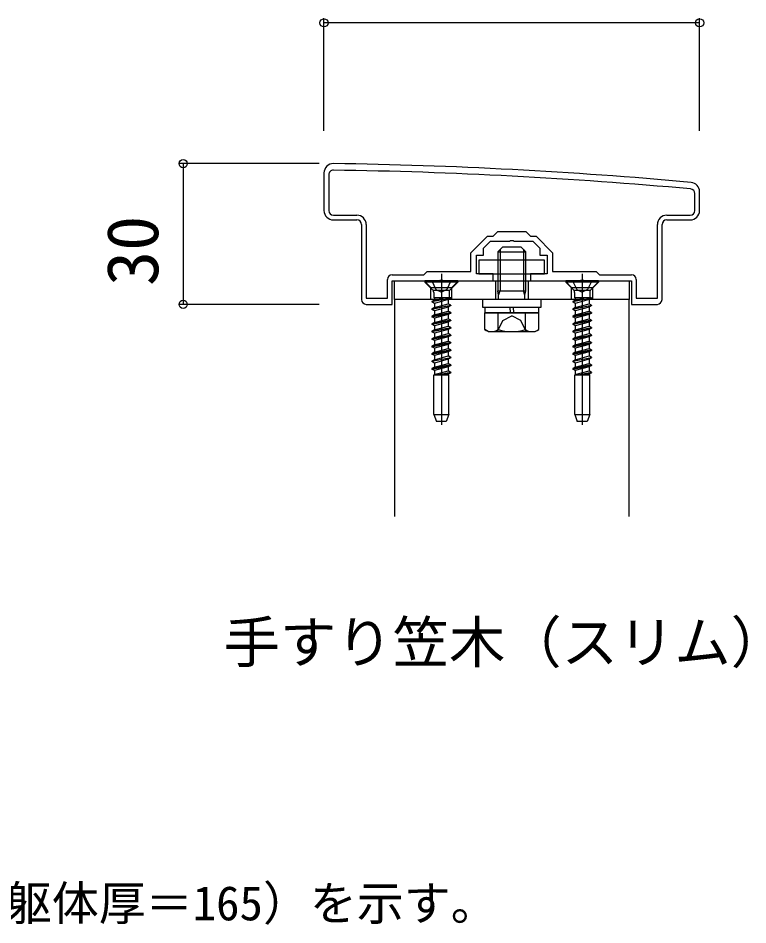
# Model space of a CAD drawing. Units: millimetres, scale not verified. Extents: x -875 to 875, y -1300 to 1294.
# Drawn here: x -705.9 to -550.5, y -874.2 to -681 of the extents above; entities that cross this region are included whole.
import ezdxf
from ezdxf.enums import TextEntityAlignment as Align

# ---------------------------------------------------------------- set-up
doc = ezdxf.new("R2010")
doc.units = ezdxf.units.MM
doc.header["$LTSCALE"] = 8
for name, color, linetype in [('0-1_USER1', 3, 'Continuous'), ('0-2_YKK_11', 7, 'Continuous'), ('0-3_YKK_12', 2, 'Continuous'), ('0-4_YKK_13', 4, 'Continuous'), ('0-6_YKK_D', 6, 'Continuous')]:
    doc.layers.add(name, color=color, linetype=linetype)
doc.styles.add('ＭＳ ゴシック', font='')
doc.styles.get('ＭＳ ゴシック').set_extended_font_data('MS Gothic')

msp = doc.modelspace()

# ---------------------------------------------------------------- linework, layer by layer
at = {"layer": '0-2_YKK_11'}
for p, q in [((-640.773, -713.992), (-640.773, -721.992)), ((-639.773, -714.392), (-639.773, -721.992)), ((-561.773, -721.992), (-561.773, -718.394)), ((-560.773, -721.992), (-560.773, -717.992)), ((-638.773, -722.992), (-633.773, -722.992)), ((-638.773, -723.992), (-633.773, -723.992)), ((-567.773, -722.992), (-562.773, -722.992)), ((-567.773, -723.992), (-562.773, -723.992)), ((-632.773, -724.992), (-632.773, -740.992)), ((-568.773, -740.992), (-568.773, -724.992))]:
    msp.add_line(p, q, dxfattribs=at)
for points in [[(-631.773, -724.992), (-631.773, -740.692), (-627.273, -740.692), (-627.273, -736.692)], [(-626.273, -735.692), (-619.473, -735.692), (-618.773, -734.992), (-609.473, -734.992), (-609.473, -730.995), (-605.97, -727.492), (-604.773, -727.492), (-603.773, -726.492), (-597.773, -726.492), (-596.773, -727.492), (-595.576, -727.492), (-592.073, -730.995), (-592.073, -734.992), (-582.773, -734.992), (-582.073, -735.692), (-575.273, -735.692)], [(-574.273, -736.692), (-574.273, -740.692), (-569.773, -740.692), (-569.773, -724.992)], [(-631.773, -741.992), (-626.273, -741.992), (-626.273, -736.992), (-616.231, -736.992), (-616.048, -736.872), (-615.498, -736.872), (-615.314, -736.992), (-604.773, -736.992), (-604.773, -735.492), (-608.273, -735.492), (-608.273, -731.492), (-606.773, -731.492), (-606.773, -729.992), (-605.273, -728.492), (-601.231, -728.492), (-601.048, -728.372), (-600.498, -728.372), (-600.314, -728.492), (-596.273, -728.492), (-594.773, -729.992), (-594.773, -731.492), (-593.273, -731.492), (-593.273, -735.492), (-596.773, -735.492), (-596.773, -736.992), (-586.231, -736.992), (-586.048, -736.872), (-585.498, -736.872), (-585.314, -736.992), (-575.273, -736.992), (-575.273, -741.992), (-569.773, -741.992)]]:
    msp.add_lwpolyline(points, dxfattribs=at)
for centre, radius, start, end in [((-638.773, -713.992), 2, 89.17237, 179.99999), ((-653.188, -1711.891), 1000.003, 84.80207, 89.17236), ((-638.773, -714.392), 1, 89.17205, 180.00002), ((-653.188, -1711.886), 998.598, 84.79997, 89.17204), ((-562.773, -717.992), 2, 0, 84.80205), ((-562.773, -718.394), 1, 0, 84.79999), ((-638.773, -721.992), 2, 180.00001, 269.99999), ((-638.773, -721.992), 1, 180.00001, 269.99999), ((-562.773, -721.992), 2, 270.00001, 359.99999), ((-562.773, -721.992), 1, 270.00001, 359.99999), ((-633.773, -724.992), 2, 0.00001, 89.99999), ((-633.773, -724.992), 1, 0.00001, 89.99999), ((-567.773, -724.992), 2, 90.00001, 179.99999), ((-567.773, -724.992), 1, 90.00001, 179.99999), ((-626.273, -736.692), 1, 90.00001, 179.99999), ((-575.273, -736.692), 1, 0.00001, 89.99999), ((-631.773, -740.992), 1, 180.00001, 269.99999), ((-569.773, -740.992), 1, 270.00001, 359.99999)]:
    msp.add_arc(centre, radius, start, end, dxfattribs=at)
at = {"layer": '0-3_YKK_12'}
msp.add_line((-575.773, -787.201), (-575.773, -740.992), dxfattribs=at)
msp.add_lwpolyline([(-575.773, -740.992), (-625.773, -740.992), (-625.773, -787.201)], dxfattribs=at)
at = {"layer": '0-4_YKK_13'}
for p, q in [((-603.773, -730.793), (-602.773, -729.793)), ((-603.233, -730.253), (-603.233, -739.093)), ((-598.773, -729.793), (-602.773, -729.793)), ((-597.773, -730.793), (-598.773, -729.793)), ((-598.313, -730.253), (-598.313, -739.093)), ((-603.773, -730.793), (-597.773, -730.793)), ((-603.773, -730.793), (-603.773, -739.093)), ((-597.773, -739.093), (-597.773, -730.793)), ((-615.773, -735.492), (-615.773, -767.654)), ((-585.773, -735.492), (-585.773, -767.654)), ((-618.023, -738.392), (-619.423, -736.992)), ((-612.273, -736.992), (-619.273, -736.992)), ((-619.273, -736.992), (-619.273, -737.242)), ((-612.273, -737.242), (-619.273, -737.242)), ((-619.273, -737.242), (-617.642, -738.873)), ((-617.823, -736.992), (-616.918, -738.807)), ((-612.273, -737.242), (-613.903, -738.873)), ((-613.523, -738.392), (-612.123, -736.992)), ((-612.273, -736.992), (-612.273, -737.242)), ((-604.273, -736.992), (-604.273, -740.992)), ((-597.273, -736.992), (-597.273, -740.992)), ((-588.023, -738.392), (-589.423, -736.992)), ((-582.273, -736.992), (-589.273, -736.992)), ((-589.273, -736.992), (-589.273, -737.242)), ((-582.273, -737.242), (-589.273, -737.242)), ((-589.273, -737.242), (-587.642, -738.873)), ((-587.823, -736.992), (-586.918, -738.807)), ((-582.273, -737.242), (-583.903, -738.873)), ((-583.523, -738.392), (-582.123, -736.992)), ((-582.273, -736.992), (-582.273, -737.242)), ((-618.023, -740.992), (-618.023, -738.392)), ((-618.023, -738.392), (-613.523, -738.392)), ((-617.544, -738.992), (-614.002, -738.992)), ((-617.408, -739.439), (-617.408, -740.58)), ((-616.918, -738.807), (-615.773, -739.416)), ((-614.138, -739.439), (-614.138, -740.58)), ((-613.523, -740.992), (-613.523, -738.392)), ((-603.573, -740.033), (-603.773, -739.093)), ((-603.773, -739.093), (-597.773, -739.093)), ((-603.573, -740.033), (-603.233, -739.093)), ((-603.573, -740.992), (-603.573, -740.033)), ((-597.973, -740.033), (-598.313, -739.093)), ((-597.973, -740.033), (-597.773, -739.093)), ((-597.973, -740.992), (-597.973, -740.033)), ((-588.023, -740.992), (-588.023, -738.392)), ((-588.023, -738.392), (-583.523, -738.392)), ((-587.544, -738.992), (-584.002, -738.992)), ((-587.408, -739.439), (-587.408, -740.58)), ((-586.918, -738.807), (-585.773, -739.416)), ((-584.138, -739.439), (-584.138, -740.58)), ((-583.523, -740.992), (-583.523, -738.392)), ((-617.773, -741.375), (-613.773, -740.58)), ((-613.773, -740.68), (-617.773, -741.475)), ((-617.248, -741.072), (-617.773, -741.375)), ((-617.773, -741.375), (-617.773, -741.475)), ((-617.248, -741.778), (-617.773, -741.475)), ((-613.773, -740.58), (-617.408, -740.58)), ((-617.248, -740.58), (-617.248, -741.072)), ((-617.248, -741.072), (-615.422, -740.58)), ((-614.298, -740.983), (-617.248, -741.778)), ((-617.248, -741.778), (-617.248, -742.662)), ((-617.248, -742.662), (-614.298, -741.867)), ((-613.773, -740.68), (-614.298, -740.983)), ((-614.298, -740.983), (-614.298, -741.867)), ((-613.773, -742.17), (-614.298, -741.867)), ((-613.773, -740.58), (-613.773, -740.68)), ((-607.023, -740.992), (-607.023, -742.592)), ((-594.523, -740.992), (-607.023, -740.992)), ((-594.523, -742.592), (-594.523, -740.992)), ((-587.773, -741.375), (-583.773, -740.58)), ((-583.773, -740.68), (-587.773, -741.475)), ((-587.248, -741.072), (-587.773, -741.375)), ((-587.773, -741.375), (-587.773, -741.475)), ((-587.248, -741.778), (-587.773, -741.475)), ((-583.773, -740.58), (-587.408, -740.58)), ((-587.248, -740.58), (-587.248, -741.072)), ((-587.248, -741.072), (-585.422, -740.58)), ((-584.298, -740.983), (-587.248, -741.778)), ((-587.248, -741.778), (-587.248, -742.662)), ((-587.248, -742.662), (-584.298, -741.867)), ((-583.773, -740.68), (-584.298, -740.983)), ((-584.298, -740.983), (-584.298, -741.867)), ((-583.773, -742.17), (-584.298, -741.867)), ((-583.773, -740.58), (-583.773, -740.68)), ((-617.773, -742.965), (-613.773, -742.17)), ((-613.773, -742.27), (-617.773, -743.065)), ((-617.248, -743.368), (-617.773, -743.065)), ((-613.773, -743.76), (-617.773, -744.555)), ((-617.773, -744.655), (-613.773, -743.86)), ((-614.298, -742.573), (-617.248, -743.368)), ((-617.248, -743.368), (-617.248, -744.252)), ((-617.248, -744.252), (-614.298, -743.457)), ((-614.298, -742.573), (-614.298, -743.457)), ((-613.773, -743.76), (-614.298, -743.457)), ((-613.773, -743.86), (-614.298, -744.163)), ((-613.773, -743.76), (-613.773, -743.86)), ((-607.023, -742.592), (-594.523, -742.592)), ((-606.546, -747.346), (-606.546, -743.793)), ((-606.546, -743.793), (-594.999, -743.793)), ((-606.523, -742.592), (-595.023, -742.592)), ((-606.523, -742.592), (-606.523, -743.793)), ((-595.023, -743.793), (-606.523, -743.793)), ((-603.659, -747.346), (-603.659, -743.793)), ((-600.964, -743.795), (-601.195, -742.592)), ((-600.567, -742.592), (-600.337, -743.793)), ((-597.886, -747.346), (-597.886, -743.793)), ((-595.023, -743.793), (-595.023, -742.592)), ((-594.999, -747.346), (-594.999, -743.793)), ((-587.773, -742.965), (-583.773, -742.17)), ((-583.773, -742.27), (-587.773, -743.065)), ((-587.248, -743.368), (-587.773, -743.065)), ((-583.773, -743.76), (-587.773, -744.555)), ((-587.773, -744.655), (-583.773, -743.86)), ((-584.298, -742.573), (-587.248, -743.368)), ((-587.248, -743.368), (-587.248, -744.252)), ((-587.248, -744.252), (-584.298, -743.457)), ((-584.298, -742.573), (-584.298, -743.457)), ((-583.773, -743.76), (-584.298, -743.457)), ((-583.773, -743.86), (-584.298, -744.163)), ((-583.773, -743.76), (-583.773, -743.86)), ((-617.248, -744.252), (-617.773, -744.555)), ((-617.773, -744.555), (-617.773, -744.655)), ((-617.248, -744.958), (-617.773, -744.655)), ((-613.773, -745.35), (-617.773, -746.145)), ((-617.248, -745.842), (-617.773, -746.145)), ((-614.298, -744.163), (-617.248, -744.958)), ((-617.248, -744.958), (-617.248, -745.842)), ((-617.248, -745.842), (-614.298, -745.047)), ((-614.298, -745.753), (-617.248, -746.548)), ((-614.298, -744.163), (-614.298, -745.047)), ((-613.773, -745.35), (-614.298, -745.047)), ((-613.773, -745.45), (-614.298, -745.753)), ((-614.298, -745.753), (-614.298, -746.637)), ((-613.773, -745.35), (-613.773, -745.45)), ((-603.823, -747.795), (-602.673, -745.437)), ((-602.673, -745.437), (-600.773, -744.427)), ((-598.873, -745.437), (-600.773, -744.427)), ((-597.723, -747.795), (-598.873, -745.437)), ((-587.248, -744.252), (-587.773, -744.555)), ((-587.773, -744.555), (-587.773, -744.655)), ((-587.248, -744.958), (-587.773, -744.655)), ((-583.773, -745.35), (-587.773, -746.145)), ((-587.248, -745.842), (-587.773, -746.145)), ((-584.298, -744.163), (-587.248, -744.958)), ((-587.248, -744.958), (-587.248, -745.842)), ((-587.248, -745.842), (-584.298, -745.047)), ((-584.298, -745.753), (-587.248, -746.548)), ((-584.298, -744.163), (-584.298, -745.047)), ((-583.773, -745.35), (-584.298, -745.047)), ((-583.773, -745.45), (-584.298, -745.753)), ((-584.298, -745.753), (-584.298, -746.637)), ((-583.773, -745.35), (-583.773, -745.45)), ((-617.773, -746.145), (-617.773, -746.245)), ((-617.773, -747.735), (-613.773, -746.94)), ((-613.773, -747.04), (-617.773, -747.835)), ((-617.248, -747.432), (-617.773, -747.735)), ((-617.773, -747.735), (-617.773, -747.835)), ((-617.248, -748.138), (-617.773, -747.835)), ((-617.248, -746.548), (-617.248, -747.432)), ((-617.248, -747.432), (-614.298, -746.637)), ((-614.298, -747.343), (-617.248, -748.138)), ((-613.773, -746.94), (-614.298, -746.637)), ((-613.773, -747.04), (-614.298, -747.343)), ((-614.298, -747.343), (-614.298, -748.227)), ((-613.773, -746.94), (-613.773, -747.04)), ((-605.773, -747.793), (-606.546, -747.346)), ((-605.773, -747.793), (-595.773, -747.793)), ((-595.773, -747.793), (-594.999, -747.346)), ((-587.773, -746.145), (-587.773, -746.245)), ((-587.773, -747.735), (-583.773, -746.94)), ((-583.773, -747.04), (-587.773, -747.835)), ((-587.248, -747.432), (-587.773, -747.735)), ((-587.773, -747.735), (-587.773, -747.835)), ((-587.248, -748.138), (-587.773, -747.835)), ((-587.248, -746.548), (-587.248, -747.432)), ((-587.248, -747.432), (-584.298, -746.637)), ((-584.298, -747.343), (-587.248, -748.138)), ((-583.773, -746.94), (-584.298, -746.637)), ((-583.773, -747.04), (-584.298, -747.343)), ((-584.298, -747.343), (-584.298, -748.227)), ((-583.773, -746.94), (-583.773, -747.04)), ((-613.773, -748.53), (-617.773, -749.325)), ((-617.773, -749.425), (-613.773, -748.63)), ((-617.248, -749.022), (-617.773, -749.325)), ((-617.773, -749.325), (-617.773, -749.425)), ((-617.248, -749.728), (-617.773, -749.425)), ((-617.248, -748.138), (-617.248, -749.022)), ((-617.248, -749.022), (-614.298, -748.227)), ((-614.298, -748.933), (-617.248, -749.728)), ((-617.248, -749.728), (-617.248, -750.612)), ((-613.773, -748.53), (-614.298, -748.227)), ((-613.773, -748.63), (-614.298, -748.933)), ((-614.298, -748.933), (-614.298, -749.817)), ((-613.773, -748.53), (-613.773, -748.63)), ((-583.773, -748.53), (-587.773, -749.325)), ((-587.773, -749.425), (-583.773, -748.63)), ((-587.248, -749.022), (-587.773, -749.325)), ((-587.773, -749.325), (-587.773, -749.425)), ((-587.248, -749.728), (-587.773, -749.425)), ((-587.248, -748.138), (-587.248, -749.022)), ((-587.248, -749.022), (-584.298, -748.227)), ((-584.298, -748.933), (-587.248, -749.728)), ((-587.248, -749.728), (-587.248, -750.612)), ((-583.773, -748.53), (-584.298, -748.227)), ((-583.773, -748.63), (-584.298, -748.933)), ((-584.298, -748.933), (-584.298, -749.817)), ((-583.773, -748.53), (-583.773, -748.63)), ((-613.773, -750.12), (-617.773, -750.915)), ((-617.773, -751.015), (-613.773, -750.22)), ((-617.248, -751.318), (-617.773, -751.015)), ((-613.773, -751.71), (-617.773, -752.505)), ((-617.248, -750.612), (-614.298, -749.817)), ((-614.298, -750.523), (-617.248, -751.318)), ((-617.248, -751.318), (-617.248, -752.202)), ((-617.248, -752.202), (-614.298, -751.407)), ((-613.773, -750.12), (-614.298, -749.817)), ((-613.773, -750.22), (-614.298, -750.523)), ((-614.298, -750.523), (-614.298, -751.407)), ((-613.773, -751.71), (-614.298, -751.407)), ((-613.773, -750.12), (-613.773, -750.22)), ((-613.773, -751.71), (-613.773, -751.81)), ((-583.773, -750.12), (-587.773, -750.915)), ((-587.773, -751.015), (-583.773, -750.22)), ((-587.248, -751.318), (-587.773, -751.015)), ((-583.773, -751.71), (-587.773, -752.505)), ((-587.248, -750.612), (-584.298, -749.817)), ((-584.298, -750.523), (-587.248, -751.318)), ((-587.248, -751.318), (-587.248, -752.202)), ((-587.248, -752.202), (-584.298, -751.407)), ((-583.773, -750.12), (-584.298, -749.817)), ((-583.773, -750.22), (-584.298, -750.523)), ((-584.298, -750.523), (-584.298, -751.407)), ((-583.773, -751.71), (-584.298, -751.407)), ((-583.773, -750.12), (-583.773, -750.22)), ((-583.773, -751.71), (-583.773, -751.81)), ((-617.773, -752.605), (-613.773, -751.81)), ((-617.248, -752.202), (-617.773, -752.505)), ((-617.773, -752.505), (-617.773, -752.605)), ((-617.248, -752.908), (-617.773, -752.605)), ((-617.773, -754.095), (-613.773, -753.3)), ((-613.773, -753.4), (-617.773, -754.195)), ((-614.298, -752.113), (-617.248, -752.908)), ((-617.248, -752.908), (-617.248, -753.792)), ((-617.248, -753.792), (-614.298, -752.997)), ((-613.773, -751.81), (-614.298, -752.113)), ((-614.298, -752.113), (-614.298, -752.997)), ((-613.773, -753.3), (-614.298, -752.997)), ((-613.773, -753.4), (-614.298, -753.703)), ((-613.773, -753.3), (-613.773, -753.4)), ((-587.773, -752.605), (-583.773, -751.81)), ((-587.248, -752.202), (-587.773, -752.505)), ((-587.773, -752.505), (-587.773, -752.605)), ((-587.248, -752.908), (-587.773, -752.605)), ((-587.773, -754.095), (-583.773, -753.3)), ((-583.773, -753.4), (-587.773, -754.195)), ((-584.298, -752.113), (-587.248, -752.908)), ((-587.248, -752.908), (-587.248, -753.792)), ((-587.248, -753.792), (-584.298, -752.997)), ((-583.773, -751.81), (-584.298, -752.113)), ((-584.298, -752.113), (-584.298, -752.997)), ((-583.773, -753.3), (-584.298, -752.997)), ((-583.773, -753.4), (-584.298, -753.703)), ((-583.773, -753.3), (-583.773, -753.4)), ((-617.248, -753.792), (-617.773, -754.095)), ((-617.773, -754.095), (-617.773, -754.195)), ((-617.248, -754.498), (-617.773, -754.195)), ((-613.773, -754.89), (-617.773, -755.685)), ((-617.773, -755.785), (-613.773, -754.99)), ((-617.248, -755.382), (-617.773, -755.685)), ((-614.298, -753.703), (-617.248, -754.498)), ((-617.248, -754.498), (-617.248, -755.382)), ((-617.248, -755.382), (-614.298, -754.587)), ((-614.298, -755.293), (-617.248, -756.088)), ((-614.298, -753.703), (-614.298, -754.587)), ((-613.773, -754.89), (-614.298, -754.587)), ((-613.773, -754.99), (-614.298, -755.293)), ((-614.298, -755.293), (-614.298, -756.177)), ((-613.773, -754.89), (-613.773, -754.99)), ((-587.248, -753.792), (-587.773, -754.095)), ((-587.773, -754.095), (-587.773, -754.195)), ((-587.248, -754.498), (-587.773, -754.195)), ((-583.773, -754.89), (-587.773, -755.685)), ((-587.773, -755.785), (-583.773, -754.99)), ((-587.248, -755.382), (-587.773, -755.685)), ((-584.298, -753.703), (-587.248, -754.498)), ((-587.248, -754.498), (-587.248, -755.382)), ((-587.248, -755.382), (-584.298, -754.587)), ((-584.298, -755.293), (-587.248, -756.088)), ((-584.298, -753.703), (-584.298, -754.587)), ((-583.773, -754.89), (-584.298, -754.587)), ((-583.773, -754.99), (-584.298, -755.293)), ((-584.298, -755.293), (-584.298, -756.177)), ((-583.773, -754.89), (-583.773, -754.99)), ((-617.773, -755.685), (-617.773, -755.785)), ((-617.248, -756.088), (-617.773, -755.785)), ((-617.373, -765.492), (-617.373, -756.992)), ((-617.373, -756.992), (-614.173, -756.992)), ((-617.248, -756.972), (-617.283, -756.992)), ((-617.248, -756.088), (-617.248, -756.972)), ((-617.248, -756.972), (-614.298, -756.177)), ((-613.773, -756.48), (-616.351, -756.992)), ((-615.848, -756.992), (-613.773, -756.58)), ((-613.773, -756.48), (-614.298, -756.177)), ((-614.298, -756.883), (-614.298, -756.992)), ((-614.173, -765.492), (-614.173, -756.992)), ((-587.773, -755.685), (-587.773, -755.785)), ((-587.248, -756.088), (-587.773, -755.785)), ((-587.373, -765.492), (-587.373, -756.992)), ((-587.373, -756.992), (-584.173, -756.992)), ((-587.248, -756.972), (-587.283, -756.992)), ((-587.248, -756.088), (-587.248, -756.972)), ((-587.248, -756.972), (-584.298, -756.177)), ((-583.773, -756.48), (-586.351, -756.992)), ((-585.848, -756.992), (-583.773, -756.58)), ((-583.773, -756.48), (-584.298, -756.177)), ((-584.298, -756.883), (-584.298, -756.992)), ((-584.173, -765.492), (-584.173, -756.992)), ((-617.373, -765.492), (-614.173, -765.492)), ((-617.373, -765.492), (-616.827, -766.992)), ((-614.719, -766.992), (-616.827, -766.992)), ((-614.173, -765.492), (-614.719, -766.992)), ((-587.373, -765.492), (-584.173, -765.492)), ((-587.373, -765.492), (-586.827, -766.992)), ((-584.719, -766.992), (-586.827, -766.992)), ((-584.173, -765.492), (-584.719, -766.992))]:
    msp.add_line(p, q, dxfattribs=at)
for points in [[(-607.773, -735.492), (-593.773, -735.492), (-593.773, -732.592), (-607.773, -732.592)], [(-625.773, -736.992), (-575.773, -736.992), (-575.773, -740.992), (-625.773, -740.992)]]:
    msp.add_lwpolyline(points, close=True, dxfattribs=at)
for points in [[(-613.723, -736.992), (-614.628, -738.807), (-615.773, -739.416)], [(-583.723, -736.992), (-584.628, -738.807), (-585.773, -739.416)], [(-617.248, -742.662), (-617.773, -742.965), (-617.773, -743.065)], [(-613.773, -742.17), (-613.773, -742.27), (-614.298, -742.573)], [(-587.248, -742.662), (-587.773, -742.965), (-587.773, -743.065)], [(-583.773, -742.17), (-583.773, -742.27), (-584.298, -742.573)], [(-617.248, -746.548), (-617.773, -746.245), (-613.773, -745.45)], [(-587.248, -746.548), (-587.773, -746.245), (-583.773, -745.45)], [(-617.248, -750.612), (-617.773, -750.915), (-617.773, -751.015)], [(-587.248, -750.612), (-587.773, -750.915), (-587.773, -751.015)], [(-613.773, -756.48), (-613.773, -756.58), (-614.298, -756.883), (-614.704, -756.992)], [(-583.773, -756.48), (-583.773, -756.58), (-584.298, -756.883), (-584.704, -756.992)]]:
    msp.add_lwpolyline(points, dxfattribs=at)
for centre, radius, start, end in [((-618.208, -739.439), 0.8, 0, 45), ((-613.338, -739.439), 0.8, 135, 180), ((-588.208, -739.439), 0.8, 0, 45), ((-583.338, -739.439), 0.8, 135, 180), ((-605.103, -745.237), 2.556, 235.61708, 304.38292), ((-600.773, -738.239), 9.554, 252.41276, 287.58724), ((-596.443, -745.237), 2.556, 235.61708, 304.38292)]:
    msp.add_arc(centre, radius, start, end, dxfattribs=at)
at = {"layer": '0-6_YKK_D'}
for p, q in [((-640.773, -704.992), (-640.773, -680.992)), ((-560.773, -681.992), (-640.773, -681.992)), ((-560.773, -704.992), (-560.773, -680.992)), ((-641.773, -711.992), (-671.773, -711.992)), ((-670.773, -711.992), (-670.773, -741.992)), ((-641.773, -741.992), (-671.773, -741.992))]:
    msp.add_line(p, q, dxfattribs=at)
for centre in [(-640.773, -681.992), (-560.773, -681.992), (-670.773, -711.992), (-670.773, -741.992)]:
    msp.add_circle(centre, 0.875, dxfattribs=at)

# ---------------------------------------------------------------- texts
at = {"layer": '0-1_USER1', "style": 'ＭＳ ゴシック'}
for s, height, p in [('手すり笠木（スリム）', 8.798, (-662.159, -821.032)), ('本図は笠木幅K＝200（躯体厚＝165）を示す。', 7.331, (-808.682, -875.475))]:
    msp.add_text(s, height=height, dxfattribs=at).set_placement(p, align=Align.BOTTOM_LEFT)
at = {"layer": '0-6_YKK_D', "style": 'ＭＳ ゴシック'}
msp.add_text('30', height=11, rotation=90, dxfattribs=at).set_placement((-672.773, -738.072), align=Align.BOTTOM_LEFT)

doc.saveas('drawing.dxf')
